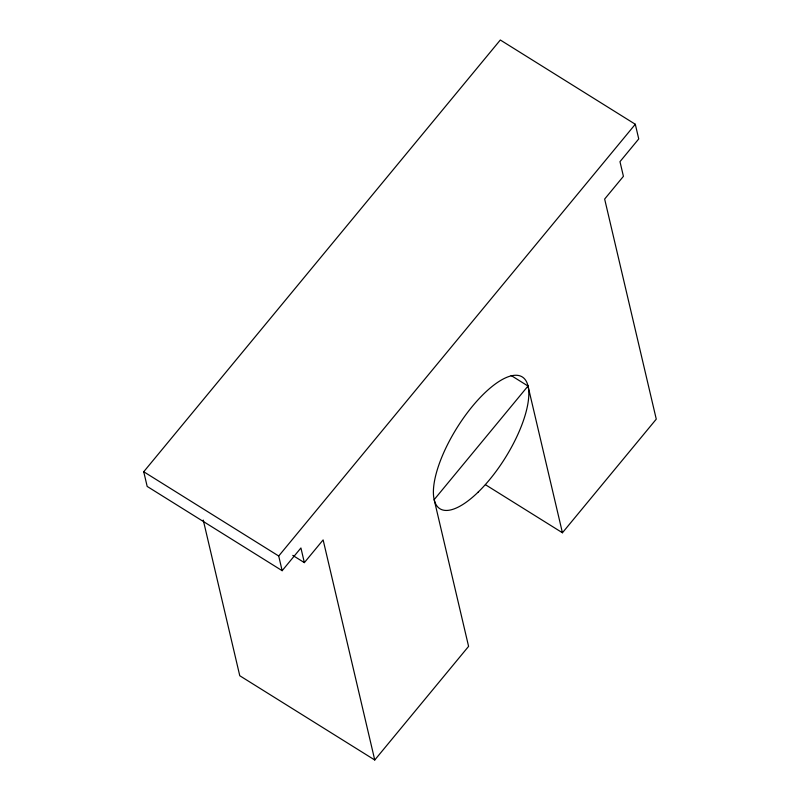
<?xml version="1.0" encoding="UTF-8"?>
<svg xmlns="http://www.w3.org/2000/svg" width="800" height="800" viewBox="0 0 800 800"><rect width="100%" height="100%" fill="white"/><g stroke="black" fill="none" stroke-linecap="round" stroke-linejoin="round"><path stroke-width="1.2" d="M511.14 375.5L528.01 386.04L434.17 499.65L468.59 646.38L374.75 760L323.13 539.91L304.36 562.63L300.92 547.96L282.15 570.68L147.17 486.42L143.73 471.75L500.32 40L635.3 124.26L638.74 138.93L619.98 161.66L623.42 176.33L604.65 199.05L656.27 419.15L562.43 532.76L485.45 484.71M282.15 570.68L278.71 556.01L635.3 124.26M292.76 555.39L304.36 562.63M143.73 471.75L278.71 556.01M374.75 760L239.77 675.74L203.26 520.09M528.01 386.04L562.43 532.76M478.07 492.2A77.72 28.44 -58 0 0 523.84 378.14A77.72 28.44 -58 0 0 441.38 458.2A77.72 28.44 -58 0 0 478.07 492.2"/></g></svg>
